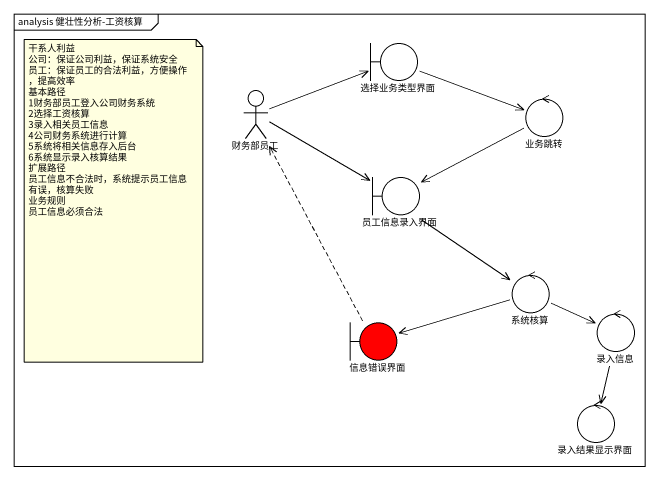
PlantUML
@startuml
mainframe analysis 健壮性分析-工资核算
boundary 选择业务类型界面
actor 财务部员工
control 业务跳转
boundary 员工信息录入界面
control 系统核算
boundary 信息错误界面 #FF0000
control 录入信息
control 录入结果显示界面
选择业务类型界面 -right-> 业务跳转
财务部员工 -right-> 选择业务类型界面
财务部员工 -right-> 员工信息录入界面
业务跳转 -left-> 员工信息录入界面
员工信息录入界面 --> 系统核算
系统核算 -left-> 信息错误界面
系统核算 -right-> 录入信息
信息错误界面 .up.> 财务部员工
录入信息 --> 录入结果显示界面
note as N1
  干系人利益
  公司：保证公司利益，保证系统安全
  员工：保证员工的合法利益，方便操作，提高效率
  基本路径
  1财务部员工登入公司财务系统
  2选择工资核算
  3录入相关员工信息
  4公司财务系统进行计算
  5系统将相关信息存入后台
  6系统显示录入核算结果
  扩展路径
  员工信息不合法时，系统提示员工信息有误，核算失败
  业务规则
  员工信息必须合法
end note
@enduml
